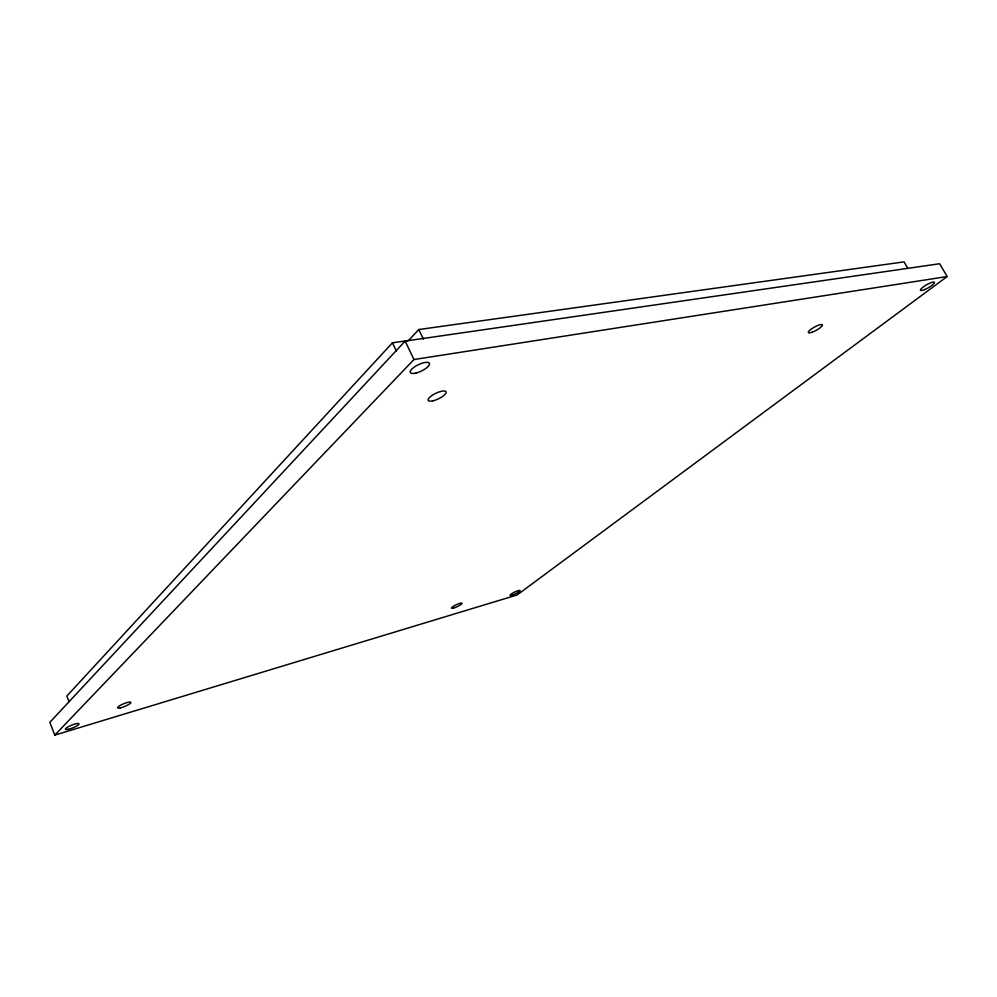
<?xml version="1.0" encoding="UTF-8"?>
<svg xmlns="http://www.w3.org/2000/svg" width="997" height="997" viewBox="0 0 997 997"><rect width="100%" height="100%" fill="white"/><g stroke="black" fill="none" stroke-linecap="round" stroke-linejoin="round"><path stroke-width="1.5" d="M907.781 268.305L904.067 261.875L418.79 329.533L408.558 340.476L392.432 342.818L66.849 696.043L69.08 701.738M405.131 341.086L49.85 722.327L54.785 735.125L517.131 594.96L947.15 276.543L939.648 263.731L405.131 341.086L413.954 359.531L54.785 735.125M413.954 359.531L947.15 276.543M418.79 329.533L423.413 339.13M392.432 342.818L396.345 351.056M432.96 400.831A9.945 3.078 -25.6 0 0 446.17 392.07A9.945 3.078 -25.6 0 0 432.212 395.31A9.945 3.078 -25.6 0 0 432.96 400.831M812.231 332.188A8.076 1.857 -28.9 0 0 822.475 324.885A8.076 1.857 -28.9 0 0 811.371 329.01A8.076 1.857 -28.9 0 0 812.231 332.188M120.276 707.895A7.203 1.458 -22.3 0 0 130.869 702.636A7.203 1.458 -22.3 0 0 121.522 704.692A7.203 1.458 -22.3 0 0 120.276 707.895M453.71 608.02A5.87 1.072 -25.1 0 0 462.047 603.409A5.87 1.072 -25.1 0 0 454.433 605.665A5.87 1.072 -25.1 0 0 453.71 608.02M416.198 372.978A10.618 3.514 -25.6 0 0 429.47 363.369A10.618 3.514 -25.6 0 0 413.905 367.332A10.618 3.514 -25.6 0 0 416.198 372.978M924.643 289.591A8.038 1.72 -29.7 0 0 934.438 282.325A8.038 1.72 -29.7 0 0 923.272 286.937A8.038 1.72 -29.7 0 0 924.643 289.591M512.034 595.184A5.583 0.972 -25.5 0 0 520.085 590.76A5.583 0.972 -25.5 0 0 513.069 592.879A5.583 0.972 -25.5 0 0 512.034 595.184M68.319 729.306A7.34 1.471 -21.9 0 0 79.037 724.021A7.34 1.471 -21.9 0 0 69.329 726.19A7.34 1.471 -21.9 0 0 68.319 729.306"/></g></svg>
